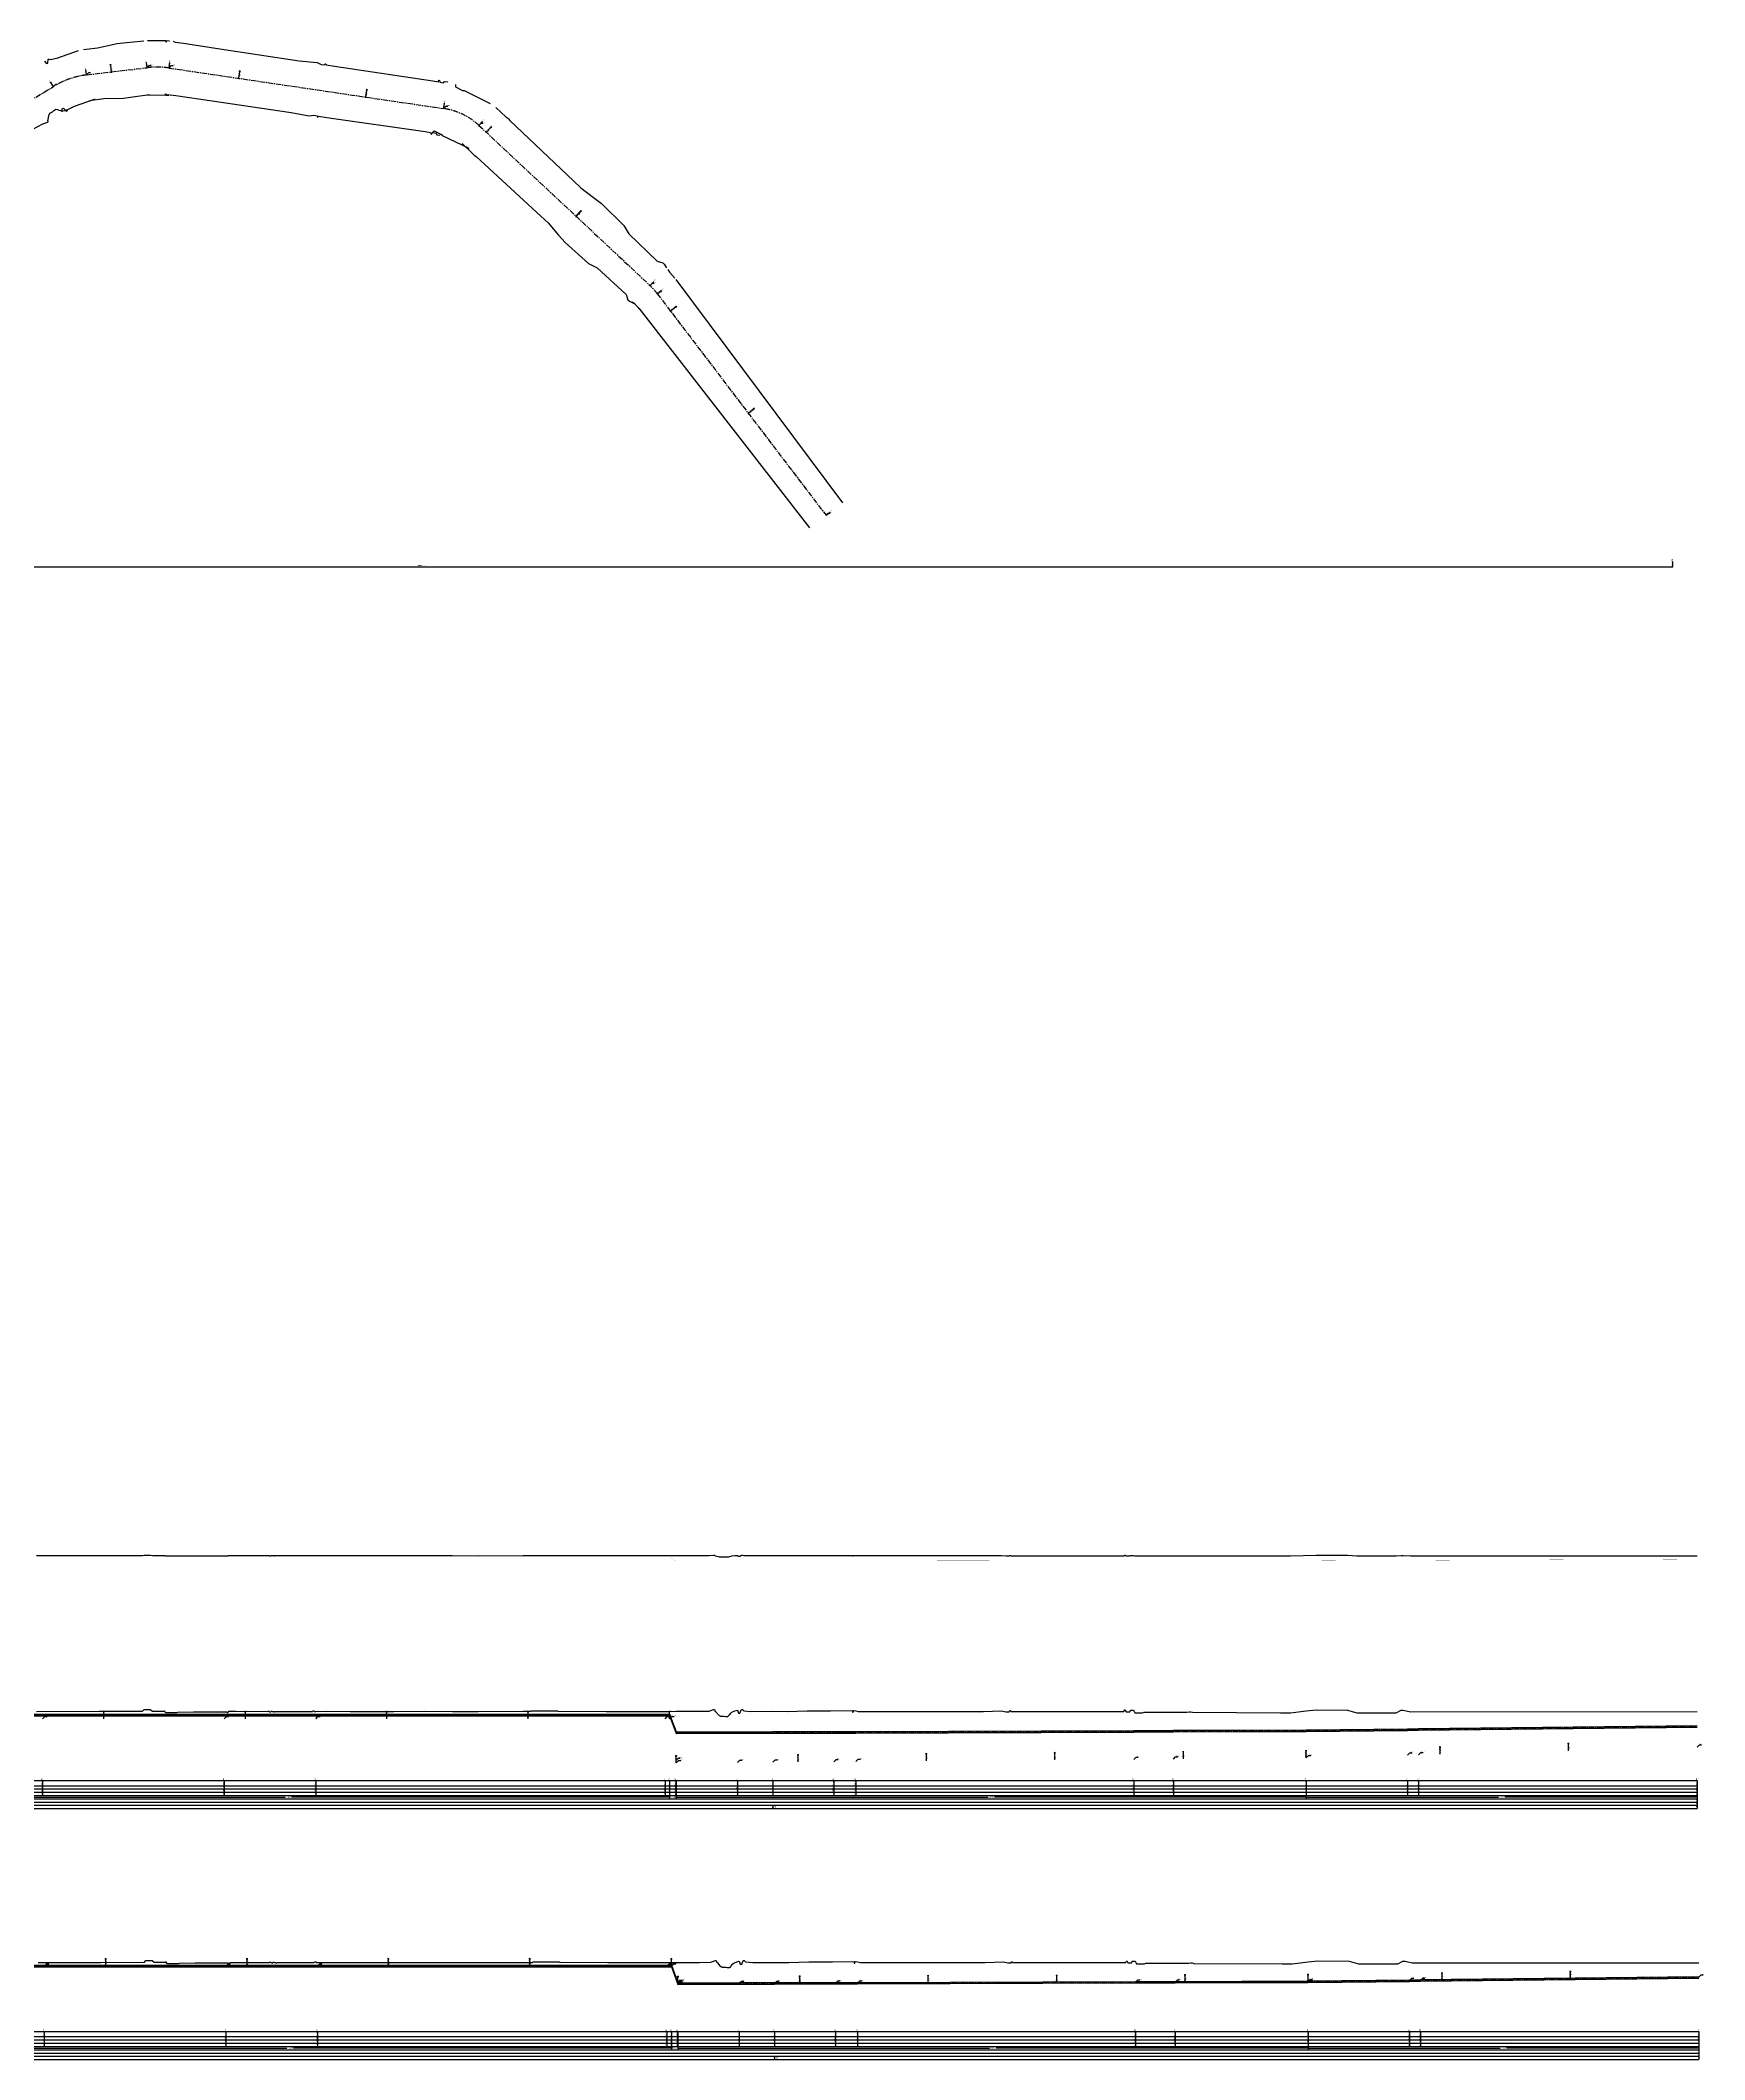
# Model space of a CAD drawing. Header units: millimetres. Extents: x 512630 to 554922, y 2378840 to 2394411.
# Drawn here: x 544750 to 554922, y 2381230 to 2393572 of the extents above; entities that cross this region are included whole.
import ezdxf
from ezdxf.enums import TextEntityAlignment as Align
from ezdxf.lldxf.tags import DXFTag

# ---------------------------------------------------------------- set-up
doc = ezdxf.new("R2010")
doc.units = ezdxf.units.MM
doc.linetypes.add('CENTER', pattern=[50.8, 31.75, -6.35, 6.35, -6.35])
for name, color, linetype in [('pipe', 3, 'Continuous'), ('pipe_cen', 1, 'CENTER'), ('tab', 9, 'Continuous'), ('地形剖面', 4, 'Continuous'), ('地形剖面-交水点已修改', 6, 'Continuous'), ('水工平面管线标注', 3, 'Continuous'), ('水工开挖线', 5, 'Continuous'), ('纵面管线标注', 3, 'Continuous'), ('附属设施', 2, 'Continuous')]:
    doc.layers.add(name, color=color, linetype=linetype)
doc.layers.add('管线-管廊边线-北线', color=4, linetype='管廊边线', lineweight=9)
doc.styles.add('HT', font='simhei.ttf')
doc.styles.get("Standard").update_dxf_attribs({"font": 'arial.ttf'})
tags = doc.linetypes.add('管廊边线', pattern='A,50,-5,["管廊边线",Standard,S=2.54,R=0,X=-3.5,Y=-1.27],-12', length=67).pattern_tags.tags
tags[6] = DXFTag(74, 10)

# ---------------------------------------------------------------- blocks, each defined once
blk = doc.blocks.new('qin排气阀va')
at = {"layer": '附属设施'}
for points in [[(-1.5, 22.8), (1.5, 22.8)], [(-1, 21), (-1, 22.8)], [(0, 22.8), (0, 23.55)], [(0, 0), (0, 20)], [(1, 21), (1, 22.8)]]:
    blk.add_lwpolyline(points, dxfattribs=at)
blk.add_arc((0, 21), 1, 180, 0, dxfattribs=at)
blk.add_attdef('ZH', text='', height=2.5, rotation=89.999998, dxfattribs=at).set_placement((0, 2), align=Align.BOTTOM_LEFT)
blk.add_attdef('名称', text='', height=2.5, rotation=89.999998, dxfattribs=at).set_placement((1, 4), align=Align.TOP_LEFT)
blk = doc.blocks.new('qin排泥阀vmud')
at = {"layer": '附属设施'}
for points in [[(-1.29, 22.2652), (1.29, 22.2652), (-1.29, 20.7348), (1.29, 20.7348), (-1.29, 22.2652)], [(0, 0), (0, 20)]]:
    blk.add_lwpolyline(points, dxfattribs=at)
blk.add_circle((0, 21.5), 1.5, dxfattribs=at)
blk.add_attdef('ZH', text='', height=2.5, rotation=89.99999846, dxfattribs=at).set_placement((0, 2), align=Align.BOTTOM_LEFT)
blk.add_attdef('名称', text='', height=2.5, rotation=89.99999846, dxfattribs=at).set_placement((1, 4), align=Align.TOP_LEFT)
blk = doc.blocks.new('qin排气阀pa')
at = {"layer": '附属设施'}
for points in [[(-1.5, 22.8), (1.5, 22.8)], [(-1, 21), (-1, 22.8)], [(0, 22.8), (0, 23.55)], [(0, 0), (0, 20)], [(1, 21), (1, 22.8)]]:
    blk.add_lwpolyline(points, dxfattribs=at)
blk.add_lwpolyline([(-1, -1), (1, -1), (1, 1), (-1, 1)], close=True, dxfattribs=at)
blk.add_arc((0, 21), 1, 180, 0, dxfattribs=at)
blk.add_attdef('ZH', text='', height=2.5, rotation=89.999998, dxfattribs=at).set_placement((0, 2), align=Align.BOTTOM_LEFT)
blk.add_attdef('名称', text='', height=2.5, rotation=89.999998, dxfattribs=at).set_placement((1, 4), align=Align.TOP_LEFT)

msp = doc.modelspace()

# ---------------------------------------------------------------- linework, layer by layer
at = {"layer": 'pipe'}
for points in [[(544018, 2383341), (544763, 2383341), (545873, 2383341), (546433, 2383341), (548568, 2383341), (548596, 2383341), (548634, 2383239), (548636, 2383233), (549011, 2383234), (549228, 2383235), (549599, 2383236), (549735, 2383236), (551433, 2383242), (551675, 2383243), (552487, 2383245), (553107, 2383252), (553174, 2383253), (554876, 2383272)], [(544018, 2383340), (544763, 2383340), (545873, 2383340), (546433, 2383340), (548568, 2383340), (548596, 2383340), (548634, 2383239), (548636, 2383232), (549011, 2383233), (549228, 2383234), (549599, 2383235), (549735, 2383236), (551433, 2383241), (551675, 2383242), (552487, 2383245), (553107, 2383251), (553174, 2383252), (554876, 2383271)], [(544018, 2383332), (544763, 2383332), (545873, 2383332), (546433, 2383332), (548568, 2383332), (548596, 2383332), (548634, 2383231), (548636, 2383224), (549011, 2383225), (549228, 2383226), (549599, 2383227), (549735, 2383228), (551433, 2383233), (551675, 2383234), (552487, 2383237), (553107, 2383243), (553174, 2383244), (554876, 2383263)], [(544018, 2383332), (544763, 2383332), (545873, 2383332), (546433, 2383332), (548568, 2383332), (548596, 2383332), (548634, 2383230), (548636, 2383224), (549011, 2383225), (549228, 2383225), (549599, 2383227), (549735, 2383227), (551433, 2383233), (551675, 2383233), (552487, 2383236), (553107, 2383243), (553174, 2383244), (554876, 2383262)], [(544018, 2383331), (544763, 2383331), (545873, 2383331), (546433, 2383331), (548568, 2383331), (548596, 2383331), (548634, 2383229), (548636, 2383223), (549011, 2383224), (549228, 2383225), (549599, 2383226), (549735, 2383226), (551433, 2383232), (551675, 2383233), (552487, 2383235), (553107, 2383242), (553174, 2383243), (554876, 2383262)], [(544029, 2381807), (544774, 2381807), (545884, 2381807), (546444, 2381807), (548579, 2381807), (548607, 2381807), (548644, 2381705), (548647, 2381699), (549022, 2381700), (549238, 2381701), (549610, 2381702), (549745, 2381702), (551443, 2381708), (551686, 2381708), (552498, 2381711), (553118, 2381718), (553185, 2381719), (554887, 2381737)], [(544029, 2381806), (544774, 2381806), (545884, 2381806), (546444, 2381806), (548579, 2381806), (548607, 2381806), (548644, 2381704), (548647, 2381698), (549022, 2381699), (549238, 2381700), (549610, 2381701), (549745, 2381702), (551443, 2381707), (551686, 2381708), (552498, 2381710), (553118, 2381717), (553185, 2381718), (554887, 2381737)], [(544029, 2381798), (544774, 2381798), (545884, 2381798), (546444, 2381798), (548579, 2381798), (548607, 2381798), (548644, 2381696), (548647, 2381690), (549022, 2381691), (549238, 2381692), (549610, 2381693), (549745, 2381694), (551443, 2381699), (551686, 2381700), (552498, 2381702), (553118, 2381709), (553185, 2381710), (554887, 2381729)], [(544029, 2381797), (544774, 2381797), (545884, 2381797), (546444, 2381797), (548579, 2381797), (548607, 2381797), (548644, 2381696), (548647, 2381689), (549022, 2381691), (549238, 2381691), (549610, 2381693), (549745, 2381693), (551443, 2381698), (551686, 2381699), (552498, 2381702), (553118, 2381709), (553185, 2381709), (554887, 2381728)], [(544029, 2381797), (544774, 2381797), (545884, 2381797), (546444, 2381797), (548579, 2381797), (548607, 2381797), (548644, 2381695), (548647, 2381689), (549022, 2381690), (549238, 2381691), (549610, 2381692), (549745, 2381692), (551443, 2381698), (551686, 2381698), (552498, 2381701), (553118, 2381708), (553185, 2381709), (554887, 2381727)]]:
    msp.add_lwpolyline(points, dxfattribs=at)
at = {"layer": 'pipe_cen'}
msp.add_lwpolyline([(533110, 2393318), (533860, 2392911, -0.004307), (533868, 2392907), (535457, 2392009, 0.19386), (535822, 2391961), (539124, 2392809), (539164, 2392805), (539664, 2392690), (540166, 2392531), (540909, 2392480), (541994, 2392713), (542433, 2392366), (544454, 2393055), (544508, 2393093), (544830, 2393290, -0.107447), (545033, 2393361), (545402, 2393405, -0.066905), (545537, 2393403), (547216, 2393155, -0.152634), (547431, 2393052), (548477, 2392073, -0.04194), (548521, 2392023), (549552, 2390669)], format="xyb", dxfattribs=at)
for points in [[(533290, 2383335), (533624, 2383335), (533663, 2383284), (533664, 2383283), (537318, 2383268), (537326, 2383268), (542957, 2383246), (542978, 2383294), (542997, 2383336), (543410, 2383336), (543450, 2383332), (543897, 2383332), (543937, 2383336), (548596, 2383336), (548636, 2383228), (552487, 2383241), (554876, 2383267)], [(533300, 2381801), (533634, 2381801), (533674, 2381750), (533674, 2381749), (537329, 2381734), (537337, 2381734), (542968, 2381712), (542989, 2381760), (543008, 2381802), (543421, 2381802), (543461, 2381798), (543908, 2381798), (543948, 2381802), (548607, 2381802), (548647, 2381694), (552498, 2381706), (554887, 2381733)]]:
    msp.add_lwpolyline(points, dxfattribs=at)
at = {"layer": 'tab'}
for points in [[(513173, 2382936), (554876, 2382936)], [(513173, 2382904), (554876, 2382904)], [(544763, 2382936), (544763, 2382844)], [(545873, 2382936), (545873, 2382844)], [(546433, 2382936), (546433, 2382844)], [(548568, 2382936), (548568, 2382844)], [(548596, 2382936), (548596, 2382844)], [(548634, 2382936), (548634, 2382844)], [(548636, 2382936), (548636, 2382844)], [(549011, 2382936), (549011, 2382844)], [(549228, 2382936), (549228, 2382844)], [(549599, 2382936), (549599, 2382844)], [(549735, 2382936), (549735, 2382844)], [(551433, 2382936), (551433, 2382844)], [(551675, 2382936), (551675, 2382844)], [(552487, 2382936), (552487, 2382844)], [(553107, 2382936), (553107, 2382844)], [(553174, 2382936), (553174, 2382844)], [(554876, 2382936), (554876, 2382764)], [(554876, 2382936), (554876, 2382844)], [(513173, 2382884), (554876, 2382884)], [(513173, 2382864), (554876, 2382864)], [(513173, 2382844), (554876, 2382844)], [(513173, 2382824), (554876, 2382824)], [(513173, 2382804), (554876, 2382804)], [(513173, 2382784), (554876, 2382784)], [(543937, 2382834), (543940, 2382834), (546247, 2382834)], [(548596, 2382834), (548593, 2382834), (546287, 2382834)], [(548596, 2382844), (548596, 2382824)], [(548636, 2382844), (548636, 2382824)], [(548636, 2382834), (548639, 2382834), (550542, 2382834)], [(549228, 2382784), (549228, 2382764)], [(552487, 2382834), (552484, 2382834), (550582, 2382834)], [(552487, 2382844), (552487, 2382824)], [(552487, 2382834), (552490, 2382834), (553662, 2382834)], [(554876, 2382834), (554873, 2382834), (553702, 2382834)], [(554876, 2382824), (554876, 2382804)], [(554876, 2382804), (554876, 2382784)], [(554876, 2382784), (554876, 2382764)], [(513173, 2382764), (554876, 2382764)], [(513183, 2381402), (554887, 2381402)], [(513183, 2381370), (554887, 2381370)], [(513183, 2381350), (554887, 2381350)], [(513183, 2381330), (554887, 2381330)], [(513183, 2381310), (554887, 2381310)], [(543948, 2381300), (543951, 2381300), (546257, 2381300)], [(544774, 2381402), (544774, 2381310)], [(545884, 2381402), (545884, 2381310)], [(548607, 2381300), (548604, 2381300), (546297, 2381300)], [(546444, 2381402), (546444, 2381310)], [(548579, 2381402), (548579, 2381310)], [(548607, 2381402), (548607, 2381310)], [(548607, 2381310), (548607, 2381290)], [(548644, 2381402), (548644, 2381310)], [(548647, 2381402), (548647, 2381310)], [(548647, 2381310), (548647, 2381290)], [(548647, 2381300), (548650, 2381300), (550552, 2381300)], [(549022, 2381402), (549022, 2381310)], [(549238, 2381402), (549238, 2381310)], [(549610, 2381402), (549610, 2381310)], [(549745, 2381402), (549745, 2381310)], [(552498, 2381300), (552495, 2381300), (550592, 2381300)], [(551443, 2381402), (551443, 2381310)], [(551686, 2381402), (551686, 2381310)], [(552498, 2381402), (552498, 2381310)], [(552498, 2381310), (552498, 2381290)], [(552498, 2381300), (552501, 2381300), (553672, 2381300)], [(553118, 2381402), (553118, 2381310)], [(553185, 2381402), (553185, 2381310)], [(554887, 2381300), (554884, 2381300), (553712, 2381300)], [(554887, 2381402), (554887, 2381230)], [(554887, 2381402), (554887, 2381310)], [(513183, 2381290), (554887, 2381290)], [(513183, 2381270), (554887, 2381270)], [(513183, 2381250), (554887, 2381250)], [(513183, 2381230), (554887, 2381230)], [(549238, 2381250), (549238, 2381230)], [(554887, 2381290), (554887, 2381270)], [(554887, 2381270), (554887, 2381250)], [(554887, 2381250), (554887, 2381230)]]:
    msp.add_lwpolyline(points, dxfattribs=at)
at = {"layer": '地形剖面', "color": 56, "linetype": 'Continuous'}
msp.add_lwpolyline([(544726, 2384310), (545109, 2384310), (545375, 2384310), (545385, 2384312), (545422, 2384312), (545435, 2384310), (545505, 2384310), (545506, 2384310), (545509, 2384310), (545510, 2384309), (545516, 2384308), (545527, 2384308), (545584, 2384308), (545590, 2384309), (545687, 2384309), (545890, 2384309), (545891, 2384308), (545898, 2384308), (545900, 2384310), (545944, 2384310), (546140, 2384310), (546142, 2384310), (546148, 2384310), (546151, 2384309), (546158, 2384309), (546161, 2384310), (546165, 2384310), (546167, 2384310), (546178, 2384310), (546179, 2384309), (546184, 2384309), (546185, 2384310), (546413, 2384310), (546415, 2384311), (546424, 2384311), (546426, 2384310), (546434, 2384310), (546499, 2384310), (546643, 2384310), (546807, 2384310), (546910, 2384310), (547098, 2384310), (547270, 2384310), (547426, 2384309), (547702, 2384310), (547748, 2384310), (547753, 2384310), (547911, 2384310), (547913, 2384310), (548208, 2384310), (548596, 2384310), (548636, 2384310), (548768, 2384310), (548837, 2384310), (548865, 2384312), (548871, 2384312), (548875, 2384309), (548877, 2384309), (548894, 2384304), (548898, 2384303), (548907, 2384302), (548927, 2384302), (548938, 2384302), (548951, 2384302), (548959, 2384303), (548963, 2384304), (548972, 2384307), (548977, 2384308), (548995, 2384310), (549012, 2384311), (549017, 2384307), (549026, 2384307), (549035, 2384312), (549041, 2384312), (549049, 2384310), (549093, 2384310), (549223, 2384310), (549314, 2384310), (549436, 2384311), (549493, 2384310), (549580, 2384310), (549713, 2384311), (549714, 2384309), (549718, 2384309), (549718, 2384311), (549734, 2384311), (549749, 2384310), (549801, 2384310), (550026, 2384310), (550514, 2384310), (550625, 2384311), (550652, 2384309), (550672, 2384309), (550676, 2384311), (550679, 2384311), (550682, 2384309), (550733, 2384309), (551340, 2384309), (551373, 2384309), (551378, 2384312), (551381, 2384312), (551384, 2384309), (551387, 2384309), (551409, 2384309), (551413, 2384311), (551432, 2384311), (551439, 2384308), (551439, 2384308), (551487, 2384308), (551487, 2384308), (551496, 2384309), (551496, 2384309), (551758, 2384308), (551758, 2384308), (551771, 2384309), (551771, 2384309), (551779, 2384309), (551779, 2384309), (551791, 2384308), (551791, 2384308), (552330, 2384308), (552330, 2384308), (552390, 2384308), (552390, 2384308), (552547, 2384312), (552740, 2384312), (552796, 2384308), (553037, 2384308), (553067, 2384311), (553080, 2384311), (553125, 2384309), (554876, 2384309)], dxfattribs=at)
at = {"layer": '地形剖面'}
for points in [[(544726, 2383358), (545109, 2383359), (545375, 2383359), (545385, 2383369), (545422, 2383369), (545435, 2383359), (545505, 2383359), (545506, 2383361), (545509, 2383361), (545510, 2383355), (545516, 2383352), (545527, 2383352), (545584, 2383352), (545590, 2383354), (545687, 2383355), (545890, 2383356), (545891, 2383351), (545898, 2383351), (545900, 2383359), (545944, 2383359), (546140, 2383358), (546142, 2383360), (546148, 2383360), (546151, 2383355), (546158, 2383355), (546161, 2383360), (546165, 2383360), (546167, 2383358), (546178, 2383358), (546179, 2383355), (546184, 2383355), (546185, 2383358), (546413, 2383358), (546415, 2383362), (546424, 2383362), (546426, 2383358), (546434, 2383358), (546499, 2383359), (546643, 2383358), (546807, 2383358), (546910, 2383358), (547098, 2383359), (547270, 2383358), (547426, 2383357), (547702, 2383359), (547748, 2383359), (547753, 2383361), (547911, 2383361), (547913, 2383359), (548208, 2383358), (548596, 2383358), (548596, 2383358), (548636, 2383359), (548636, 2383359), (548768, 2383359), (548837, 2383360), (548865, 2383369), (548871, 2383369), (548875, 2383357), (548877, 2383357), (548894, 2383337), (548898, 2383333), (548907, 2383329), (548927, 2383329), (548938, 2383327), (548951, 2383327), (548959, 2383333), (548963, 2383337), (548972, 2383349), (548977, 2383353), (548995, 2383361), (549012, 2383365), (549017, 2383347), (549026, 2383347), (549035, 2383369), (549041, 2383369), (549049, 2383361), (549093, 2383358), (549223, 2383359), (549314, 2383358), (549436, 2383362), (549493, 2383361), (549580, 2383361), (549713, 2383364), (549714, 2383354), (549718, 2383354), (549718, 2383364), (549734, 2383362), (549749, 2383358), (549801, 2383358), (550026, 2383358), (550514, 2383358), (550625, 2383362), (550652, 2383355), (550672, 2383355), (550676, 2383363), (550679, 2383363), (550682, 2383357), (550733, 2383357), (551340, 2383357), (551373, 2383357), (551378, 2383367), (551381, 2383367), (551384, 2383357), (551387, 2383355), (551409, 2383355), (551413, 2383365), (551432, 2383365), (551439, 2383350), (551439, 2383350), (551487, 2383350), (551487, 2383350), (551496, 2383354), (551496, 2383354), (551758, 2383353), (551758, 2383353), (551771, 2383356), (551771, 2383356), (551779, 2383356), (551779, 2383356), (551791, 2383353), (551791, 2383353), (552330, 2383350), (552330, 2383350), (552390, 2383350), (552390, 2383350), (552487, 2383361), (552547, 2383368), (552740, 2383366), (552796, 2383350), (553037, 2383350), (553067, 2383365), (553080, 2383365), (553125, 2383355), (554876, 2383357), (554876, 2383357)], [(544737, 2381824), (545119, 2381824), (545386, 2381825), (545395, 2381835), (545433, 2381835), (545446, 2381825), (545516, 2381825), (545517, 2381827), (545519, 2381827), (545520, 2381821), (545526, 2381818), (545538, 2381818), (545595, 2381818), (545601, 2381820), (545697, 2381821), (545900, 2381822), (545902, 2381817), (545909, 2381817), (545911, 2381824), (545954, 2381824), (546150, 2381824), (546152, 2381826), (546159, 2381826), (546162, 2381821), (546169, 2381820), (546171, 2381826), (546175, 2381826), (546178, 2381824), (546189, 2381824), (546190, 2381821), (546195, 2381821), (546195, 2381824), (546423, 2381824), (546426, 2381828), (546434, 2381828), (546437, 2381824), (546445, 2381824), (546510, 2381824), (546653, 2381824), (546818, 2381824), (546921, 2381824), (547109, 2381824), (547281, 2381824), (547437, 2381823), (547713, 2381824), (547758, 2381824), (547763, 2381827), (547922, 2381827), (547924, 2381825), (548218, 2381824), (548607, 2381824), (548607, 2381824), (548647, 2381824), (548647, 2381824), (548779, 2381824), (548848, 2381826), (548876, 2381835), (548881, 2381835), (548885, 2381823), (548888, 2381822), (548904, 2381803), (548909, 2381799), (548917, 2381795), (548938, 2381795), (548948, 2381793), (548962, 2381792), (548970, 2381799), (548973, 2381803), (548982, 2381815), (548988, 2381819), (549006, 2381827), (549022, 2381831), (549028, 2381813), (549037, 2381813), (549046, 2381835), (549051, 2381835), (549059, 2381827), (549104, 2381824), (549233, 2381824), (549325, 2381824), (549447, 2381828), (549504, 2381827), (549591, 2381827), (549724, 2381830), (549725, 2381820), (549728, 2381820), (549729, 2381830), (549744, 2381828), (549760, 2381824), (549812, 2381824), (550036, 2381824), (550525, 2381824), (550636, 2381828), (550663, 2381821), (550683, 2381821), (550687, 2381828), (550690, 2381828), (550693, 2381823), (550744, 2381823), (551351, 2381823), (551384, 2381823), (551389, 2381832), (551392, 2381832), (551395, 2381823), (551398, 2381821), (551419, 2381821), (551423, 2381831), (551442, 2381831), (551450, 2381816), (551450, 2381816), (551498, 2381816), (551498, 2381816), (551507, 2381820), (551507, 2381820), (551769, 2381819), (551769, 2381819), (551782, 2381822), (551782, 2381822), (551790, 2381822), (551790, 2381822), (551801, 2381818), (551801, 2381818), (552341, 2381816), (552341, 2381816), (552401, 2381816), (552401, 2381816), (552498, 2381827), (552558, 2381834), (552750, 2381832), (552807, 2381816), (553048, 2381816), (553078, 2381831), (553091, 2381831), (553135, 2381821), (554887, 2381822), (554887, 2381822)]]:
    msp.add_lwpolyline(points, dxfattribs=at)
at = {"layer": '地形剖面-交水点已修改', "color": 1, "linetype": 'CENTER', "const_width": 0.25}
msp.add_lwpolyline([(533290, 2384304), (533624, 2384304), (533664, 2384291), (542957, 2384282), (542997, 2384304), (543410, 2384304), (543450, 2384303), (543897, 2384303), (543937, 2384304), (548596, 2384304), (548636, 2384277), (552487, 2384280), (554876, 2384287)], dxfattribs=at)
at = {"layer": '水工平面管线标注', "color": 9}
for points in [[(545033, 2393361), (545029, 2393393)], [(545402, 2393405), (545398, 2393438)], [(545402, 2393405), (545416, 2393419), (545426, 2393419)], [(545537, 2393403), (545541, 2393436)], [(545537, 2393403), (545551, 2393418), (545561, 2393418)], [(544830, 2393290), (544812, 2393318)], [(544830, 2393290), (544844, 2393304), (544854, 2393304)], [(545033, 2393361), (545047, 2393375), (545057, 2393375)], [(547216, 2393155), (547221, 2393188)], [(547216, 2393155), (547230, 2393170), (547241, 2393170)], [(547431, 2393052), (547453, 2393076)], [(547431, 2393052), (547445, 2393066), (547456, 2393066)], [(548024, 2392496), (548046, 2392520)], [(548024, 2392496), (548038, 2392511), (548048, 2392511)], [(548477, 2392073), (548499, 2392097)], [(548477, 2392073), (548491, 2392087), (548501, 2392087)], [(548521, 2392023), (548547, 2392043)], [(548521, 2392023), (548536, 2392037), (548546, 2392037)], [(549552, 2390669), (549578, 2390689)], [(549552, 2390669), (549566, 2390683), (549577, 2390683)], [(554728, 2390354), (554728, 2390387)]]:
    msp.add_lwpolyline(points, dxfattribs=at)
at = {"layer": '水工平面管线标注'}
for points in [[(545401, 2393405, 0.5, 0.5, -1), (545402, 2393405, 0, 0, 0)], [(545401, 2393405, 0.5, 0.5, 1), (545402, 2393405, 0, 0, 0)], [(545536, 2393403, 0.5, 0.5, 1), (545537, 2393403, 0, 0, 0)], [(545536, 2393403, 0.5, 0.5, -1), (545537, 2393403, 0, 0, 0)], [(544829, 2393290, 0.5, 0.5, 1), (544830, 2393290, 0, 0, 0)], [(544829, 2393290, 0.5, 0.5, -1), (544830, 2393290, 0, 0, 0)], [(545032, 2393361, 0.5, 0.5, 1), (545033, 2393361, 0, 0, 0)], [(545032, 2393361, 0.5, 0.5, -1), (545033, 2393361, 0, 0, 0)], [(547216, 2393155, 0.5, 0.5, 1), (547216, 2393155, 0, 0, 0)], [(547216, 2393155, 0.5, 0.5, -1), (547216, 2393155, 0, 0, 0)], [(547431, 2393052, 0.5, 0.5, 1), (547431, 2393052, 0, 0, 0)], [(547431, 2393052, 0.5, 0.5, -1), (547431, 2393052, 0, 0, 0)], [(548024, 2392496, 0.5, 0.5, 1), (548024, 2392496, 0, 0, 0)], [(548024, 2392496, 0.5, 0.5, -1), (548024, 2392496, 0, 0, 0)], [(548476, 2392073, 0.5, 0.5, 1), (548477, 2392073, 0, 0, 0)], [(548476, 2392073, 0.5, 0.5, -1), (548477, 2392073, 0, 0, 0)], [(548521, 2392023, 0.5, 0.5, -1), (548522, 2392023, 0, 0, 0)], [(548521, 2392023, 0.5, 0.5, 1), (548522, 2392023, 0, 0, 0)], [(549552, 2390669, 0.5, 0.5, 1), (549553, 2390669, 0, 0, 0)], [(549552, 2390669, 0.5, 0.5, -1), (549553, 2390669, 0, 0, 0)]]:
    msp.add_lwpolyline(points, format="xyseb", dxfattribs=at)
msp.add_lwpolyline([(513087, 2390354), (519682, 2390354), (527175, 2390354), (539381, 2390354), (554728, 2390354)], dxfattribs=at)
at = {"layer": '水工开挖线'}
for points in [[(545014, 2393516), (545100, 2393526), (545219, 2393552), (545276, 2393558), (545363, 2393568), (545382, 2393570)], [(545404, 2393572), (545517, 2393572), (545518, 2393562), (545522, 2393562), (545523, 2393572), (545538, 2393570), (545539, 2393570)], [(545561, 2393568), (545575, 2393561), (545626, 2393554), (545848, 2393520), (546331, 2393447), (546441, 2393436), (546467, 2393425), (546487, 2393422), (546492, 2393429), (546495, 2393428), (546497, 2393422), (546547, 2393414), (547148, 2393324), (547181, 2393319), (547187, 2393328), (547190, 2393327), (547192, 2393318), (547194, 2393316), (547215, 2393312), (547221, 2393321), (547239, 2393318), (547240, 2393316)], [(544776, 2393445), (544776, 2393445), (544787, 2393430), (544796, 2393433), (544798, 2393456), (544803, 2393458), (544812, 2393454), (544856, 2393465), (544978, 2393507), (544983, 2393509)], [(547287, 2393302), (547287, 2393287), (547287, 2393287), (547330, 2393266), (547330, 2393266), (547340, 2393265), (547340, 2393265), (547500, 2393186)], [(544587, 2392964), (544592, 2392959), (544592, 2392959), (544705, 2393029), (544765, 2393062), (544793, 2393071), (544797, 2393074), (544795, 2393085), (544797, 2393087), (544801, 2393112), (544803, 2393117), (544808, 2393126), (544825, 2393136), (544833, 2393143), (544844, 2393151), (544855, 2393149), (544860, 2393148), (544873, 2393143), (544880, 2393142), (544900, 2393144), (544915, 2393150)], [(544883, 2393135), (544884, 2393135), (544884, 2393154), (544892, 2393157), (544908, 2393140), (544913, 2393142), (544918, 2393150), (544959, 2393169), (545081, 2393212), (545086, 2393213)], [(545051, 2393205), (545138, 2393216), (545259, 2393219), (545316, 2393227), (545403, 2393238), (545422, 2393240)], [(545400, 2393239), (545513, 2393236), (545514, 2393245), (545518, 2393245), (545518, 2393236), (545534, 2393237), (545535, 2393237)], [(545512, 2393239), (545527, 2393241), (545578, 2393234), (545801, 2393202), (546284, 2393132), (546393, 2393111), (546421, 2393114), (546441, 2393111), (546444, 2393103), (546447, 2393103), (546451, 2393108), (546501, 2393101), (547102, 2393014), (547135, 2393009), (547138, 2392999), (547141, 2392999), (547146, 2393007), (547149, 2393008), (547170, 2393005), (547173, 2392995), (547191, 2392993), (547192, 2392995)], [(547535, 2393162), (547595, 2393105), (547595, 2393105), (547606, 2393098), (547606, 2393098), (547612, 2393092), (547612, 2393092), (547619, 2393082), (547619, 2393082), (548010, 2392711), (548010, 2392711), (548053, 2392670), (548053, 2392670), (548131, 2392611), (548179, 2392574), (548317, 2392440), (548347, 2392389), (548521, 2392223), (548554, 2392213), (548563, 2392205), (548578, 2392181)], [(547146, 2393009), (547157, 2393018), (547157, 2393018), (547201, 2392997), (547201, 2392997), (547207, 2392991), (547207, 2392991), (547369, 2392914)], [(547328, 2392941), (547388, 2392885), (547388, 2392885), (547397, 2392874), (547397, 2392874), (547403, 2392869), (547403, 2392869), (547413, 2392863), (547413, 2392863), (547809, 2392497), (547809, 2392497), (547853, 2392456), (547853, 2392456), (547917, 2392382), (547957, 2392337), (548100, 2392208), (548153, 2392181), (548330, 2392019), (548341, 2391987), (548351, 2391978), (548375, 2391965)], [(548586, 2392172), (548595, 2392156), (548628, 2392119)], [(548635, 2392110), (549652, 2390745)], [(548367, 2391974), (548382, 2391964), (548415, 2391927)], [(548408, 2391936), (549452, 2390593)]]:
    msp.add_lwpolyline(points, dxfattribs=at)
at = {"layer": '管线-管廊边线-北线', "color": 2, "linetype": 'CENTER'}
msp.add_lwpolyline([(533110, 2393318), (533860, 2392911, -0.004307), (533868, 2392907), (535457, 2392009, 0.19386), (535822, 2391961), (539124, 2392809), (539164, 2392805), (539664, 2392690), (540166, 2392531), (540909, 2392480), (541994, 2392713), (542433, 2392366), (544454, 2393055), (544508, 2393093), (544830, 2393290, -0.107447), (545033, 2393361), (545402, 2393405, -0.066905), (545537, 2393403), (547216, 2393155, -0.152634), (547431, 2393052), (548477, 2392073, -0.04194), (548521, 2392023), (549552, 2390669)], format="xyb", dxfattribs=at)
at = {"layer": '纵面管线标注', "color": 9}
for points in [[(544763, 2383313), (544777, 2383327), (544791, 2383327)], [(545873, 2383313), (545887, 2383327), (545901, 2383327)], [(546433, 2383313), (546447, 2383327), (546460, 2383327)], [(548568, 2383313), (548582, 2383327), (548596, 2383327)], [(548596, 2383313), (548610, 2383327), (548624, 2383327)], [(554876, 2383140), (554890, 2383154), (554904, 2383154)], [(548634, 2383059), (548648, 2383073), (548661, 2383073)], [(548636, 2383043), (548650, 2383057), (548664, 2383057)], [(549011, 2383046), (549025, 2383060), (549039, 2383060)], [(549228, 2383047), (549242, 2383062), (549255, 2383062)], [(549599, 2383050), (549614, 2383065), (549627, 2383065)], [(549735, 2383052), (549749, 2383066), (549762, 2383066)], [(551433, 2383065), (551447, 2383079), (551460, 2383079)], [(551675, 2383067), (551689, 2383081), (551702, 2383081)], [(552487, 2383074), (552501, 2383088), (552515, 2383088)], [(553107, 2383091), (553121, 2383105), (553135, 2383105)], [(553174, 2383093), (553188, 2383107), (553202, 2383107)], [(544774, 2381802), (544788, 2381816), (544802, 2381816)], [(545884, 2381802), (545898, 2381816), (545911, 2381816)], [(546444, 2381802), (546458, 2381816), (546471, 2381816)], [(548579, 2381802), (548593, 2381816), (548607, 2381816)], [(548607, 2381802), (548621, 2381816), (548634, 2381816)], [(548644, 2381700), (548658, 2381715), (548672, 2381715)], [(548647, 2381694), (548661, 2381708), (548674, 2381708)], [(549022, 2381695), (549036, 2381709), (549049, 2381709)], [(549238, 2381696), (549252, 2381710), (549266, 2381710)], [(549610, 2381697), (549624, 2381711), (549638, 2381711)], [(549745, 2381698), (549759, 2381712), (549773, 2381712)], [(551443, 2381703), (551457, 2381717), (551471, 2381717)], [(551686, 2381704), (551700, 2381718), (551713, 2381718)], [(552498, 2381706), (552512, 2381720), (552525, 2381720)], [(553118, 2381713), (553132, 2381727), (553145, 2381727)], [(553185, 2381714), (553199, 2381728), (553212, 2381728)], [(554887, 2381733), (554901, 2381747), (554914, 2381747)]]:
    msp.add_lwpolyline(points, dxfattribs=at)

# ---------------------------------------------------------------- block references
at = {"layer": '附属设施'}
ref = msp.add_blockref('qin排气阀pa', (545185, 2393379), dxfattribs=dict(at, xscale=2, yscale=2, zscale=2, rotation=6.90851428999957))
ref.add_attrib('ZH', 'ZH36+146.24', dxfattribs={"height": 5, "rotation": 96.9085, "width": 0.8}).set_placement((545184, 2393383), align=Align.BOTTOM_LEFT)
ref.add_attrib('名称', '排气阀', dxfattribs={"height": 5, "rotation": 96.9085, "width": 0.8}).set_placement((545186, 2393387), align=Align.TOP_LEFT)
ref = msp.add_blockref('qin排气阀pa', (545963, 2393340), dxfattribs=dict(at, xscale=2, yscale=2, zscale=2, rotation=351.5977332964753))
ref.add_attrib('ZH', 'ZH36+931.239', dxfattribs={"height": 5, "rotation": 81.5977, "width": 0.8}).set_placement((545964, 2393344), align=Align.BOTTOM_LEFT)
ref.add_attrib('名称', '排气阀', dxfattribs={"height": 5, "rotation": 81.5977, "width": 0.8}).set_placement((545966, 2393348), align=Align.TOP_LEFT)
ref = msp.add_blockref('qin排气阀pa', (546740, 2393226), dxfattribs=dict(at, xscale=2, yscale=2, zscale=2, rotation=351.5977332964753))
ref.add_attrib('ZH', 'ZH37+716.239', dxfattribs={"height": 5, "rotation": 81.5977, "width": 0.8}).set_placement((546740, 2393230), align=Align.BOTTOM_LEFT)
ref.add_attrib('名称', '排气阀', dxfattribs={"height": 5, "rotation": 81.5977, "width": 0.8}).set_placement((546743, 2393233), align=Align.TOP_LEFT)
ref = msp.add_blockref('qin排气阀pa', (547476, 2393010), dxfattribs=dict(at, xscale=2, yscale=2, zscale=2, rotation=316.8844718793887))
ref.add_attrib('ZH', 'ZH38+501.238', dxfattribs={"height": 5, "rotation": 46.8845, "width": 0.8}).set_placement((547478, 2393013), align=Align.BOTTOM_LEFT)
ref.add_attrib('名称', '排气阀', dxfattribs={"height": 5, "rotation": 46.8845, "width": 0.8}).set_placement((547483, 2393014), align=Align.TOP_LEFT)
ref = msp.add_blockref('qin排气阀pa', (548024, 2392496), dxfattribs=dict(at, xscale=2, yscale=2, zscale=2, rotation=316.8844718793887))
ref.add_attrib('ZH', 'ZH39+252.43', dxfattribs={"height": 5, "rotation": 46.8845, "width": 0.8}).set_placement((548027, 2392499), align=Align.BOTTOM_LEFT)
ref.add_attrib('名称', '排气阀', dxfattribs={"height": 5, "rotation": 46.8845, "width": 0.8}).set_placement((548031, 2392501), align=Align.TOP_LEFT)
ref = msp.add_blockref('qin排气阀pa', (548601, 2391918), dxfattribs=dict(at, xscale=2, yscale=2, zscale=2, rotation=307.2780551115462))
ref.add_attrib('ZH', 'ZH40+071.237', dxfattribs={"height": 5, "rotation": 37.2781, "width": 0.8}).set_placement((548605, 2391921), align=Align.BOTTOM_LEFT)
ref.add_attrib('名称', '排气阀', dxfattribs={"height": 5, "rotation": 37.2781, "width": 0.8}).set_placement((548609, 2391921), align=Align.TOP_LEFT)
ref = msp.add_blockref('qin排气阀pa', (549077, 2391294), dxfattribs=dict(at, xscale=2, yscale=2, zscale=2, rotation=307.2780551115462))
ref.add_attrib('ZH', 'ZH40+856.237', dxfattribs={"height": 5, "rotation": 37.2781, "width": 0.8}).set_placement((549080, 2391296), align=Align.BOTTOM_LEFT)
ref.add_attrib('名称', '排气阀', dxfattribs={"height": 5, "rotation": 37.2781, "width": 0.8}).set_placement((549084, 2391297), align=Align.TOP_LEFT)
at = {"layer": '附属设施', "xscale": 2, "yscale": 2, "zscale": 2}
for p, values in [((545139, 2383313), {'ZH': 'ZH31+904.114', '名称': '排气阀'}), ((546003, 2383313), {'ZH': 'ZH32+768.396', '名称': '排气阀'}), ((546867, 2383313), {'ZH': 'ZH33+632.677', '名称': '排气阀'}), ((547732, 2383313), {'ZH': 'ZH34+496.959', '名称': '排气阀'}), ((548596, 2383313), {'ZH': 'ZH35+361.24', '名称': '排气阀'}), ((554091, 2383118), {'ZH': 'ZH40+856.237', '名称': '排气阀'}), ((549381, 2383049), {'ZH': 'ZH36+146.24', '名称': '排气阀'}), ((550166, 2383055), {'ZH': 'ZH36+931.239', '名称': '排气阀'}), ((550951, 2383061), {'ZH': 'ZH37+716.239', '名称': '排气阀'}), ((551736, 2383068), {'ZH': 'ZH38+501.238', '名称': '排气阀'}), ((552487, 2383074), {'ZH': 'ZH39+252.43', '名称': '排气阀'}), ((553306, 2383096), {'ZH': 'ZH40+071.237', '名称': '排气阀'}), ((545150, 2381802), {'ZH': 'ZH31+904.114', '名称': '排气阀'}), ((546014, 2381802), {'ZH': 'ZH32+768.396', '名称': '排气阀'}), ((546878, 2381802), {'ZH': 'ZH33+632.677', '名称': '排气阀'}), ((547742, 2381802), {'ZH': 'ZH34+496.959', '名称': '排气阀'}), ((548607, 2381802), {'ZH': 'ZH35+361.24', '名称': '排气阀'}), ((549392, 2381696), {'ZH': 'ZH36+146.24', '名称': '排气阀'}), ((550177, 2381699), {'ZH': 'ZH36+931.239', '名称': '排气阀'}), ((550962, 2381701), {'ZH': 'ZH37+716.239', '名称': '排气阀'}), ((551747, 2381704), {'ZH': 'ZH38+501.238', '名称': '排气阀'}), ((552498, 2381706), {'ZH': 'ZH39+252.43', '名称': '排气阀'}), ((553317, 2381715), {'ZH': 'ZH40+071.237', '名称': '排气阀'}), ((554102, 2381724), {'ZH': 'ZH40+856.237', '名称': '排气阀'})]:
    msp.add_blockref('qin排气阀va', p, dxfattribs=at).add_auto_attribs(values)
at = {"layer": '附属设施'}
ref = msp.add_blockref('qin排泥阀vmud', (548636, 2383043), dxfattribs=dict(at, xscale=2, yscale=2, zscale=2))
ref.add_attrib('ZH', 'ZH35+401.271', dxfattribs={"height": 5, "rotation": 90, "width": 0.8}).set_placement((548636, 2383047), align=Align.BOTTOM_LEFT)
ref.add_attrib('名称', '排泥阀', dxfattribs={"height": 5, "rotation": 90, "width": 0.8}).set_placement((548638, 2383051), align=Align.TOP_LEFT)
ref = msp.add_blockref('qin排泥阀vmud', (548647, 2381694), dxfattribs=dict(at, xscale=2, yscale=2, zscale=2))
ref.add_attrib('ZH', 'ZH35+401.271', dxfattribs={"height": 5, "rotation": 90, "width": 0.8}).set_placement((548647, 2381698), align=Align.BOTTOM_LEFT)
ref.add_attrib('名称', '排泥阀', dxfattribs={"height": 5, "rotation": 90, "width": 0.8}).set_placement((548649, 2381702), align=Align.TOP_LEFT)

# ---------------------------------------------------------------- texts
at = {"layer": 'tab', "color": 3}
for s, p in [('ZH31+528.580', (544762, 2382904)), ('ZH32+638.332', (545872, 2382904)), ('ZH33+198.135', (546432, 2382904)), ('ZH35+333.574', (548567, 2382904)), ('ZH35+361.240', (548595, 2382904)), ('ZH35+398.884', (548632, 2382904)), ('ZH35+401.271', (548635, 2382904)), ('ZH35+776.251', (549010, 2382904)), ('ZH35+992.892', (549226, 2382904)), ('ZH36+364.683', (549598, 2382904)), ('ZH36+499.899', (549733, 2382904)), ('ZH38+197.820', (551431, 2382904)), ('ZH38+440.165', (551674, 2382904)), ('ZH39+252.430', (552486, 2382904)), ('ZH39+872.284', (553106, 2382904)), ('ZH39+939.350', (553173, 2382904)), ('ZH41+641.236', (554875, 2382904)), ('1.594', (544762, 2382864)), ('-3.916', (544762, 2382844)), ('0.968', (545872, 2382864)), ('-3.916', (545872, 2382844)), ('1.584', (546432, 2382864)), ('-3.916', (546432, 2382844)), ('1.648', (548567, 2382864)), ('-3.916', (548567, 2382844)), ('1.653', (548595, 2382864)), ('-3.916', (548595, 2382844)), ('1.661', (548632, 2382864)), ('-29.305', (548632, 2382844)), ('1.661', (548635, 2382864)), ('-30.915', (548635, 2382844)), ('3.346', (549010, 2382864)), ('-30.615', (549010, 2382844)), ('1.679', (549226, 2382864)), ('-30.442', (549226, 2382844)), ('35+993', (549226, 2382764)), ('2.386', (549598, 2382864)), ('-30.144', (549598, 2382844)), ('2.423', (549733, 2382864)), ('-30.036', (549733, 2382844)), ('2.723', (551431, 2382864)), ('-28.678', (551431, 2382844)), ('0.432', (551674, 2382864)), ('-28.484', (551674, 2382844)), ('2.283', (552486, 2382864)), ('-27.834', (552486, 2382844)), ('1.883', (553106, 2382864)), ('-26.116', (553106, 2382844)), ('0.908', (553173, 2382864)), ('-25.93', (553173, 2382844)), ('1.198', (554875, 2382864)), ('-21.212', (554875, 2382844)), ('41+641', (554875, 2382784)), ('41+641', (554875, 2382764)), ('ZH31+528.580', (544773, 2381370)), ('1.594', (544773, 2381330)), ('-3.916', (544773, 2381310)), ('ZH32+638.332', (545883, 2381370)), ('0.968', (545883, 2381330)), ('-3.916', (545883, 2381310)), ('ZH33+198.135', (546442, 2381370)), ('1.584', (546442, 2381330)), ('-3.916', (546442, 2381310)), ('ZH35+333.574', (548578, 2381370)), ('1.648', (548578, 2381330)), ('-3.916', (548578, 2381310)), ('ZH35+361.240', (548606, 2381370)), ('1.653', (548606, 2381330)), ('-3.916', (548606, 2381310)), ('ZH35+398.884', (548643, 2381370)), ('1.661', (548643, 2381330)), ('-29.305', (548643, 2381310)), ('ZH35+401.271', (548646, 2381370)), ('1.661', (548646, 2381330)), ('-30.915', (548646, 2381310)), ('ZH35+776.251', (549021, 2381370)), ('3.346', (549021, 2381330)), ('-30.615', (549021, 2381310)), ('ZH35+992.892', (549237, 2381370)), ('1.679', (549237, 2381330)), ('-30.442', (549237, 2381310)), ('ZH36+364.683', (549609, 2381370)), ('2.386', (549609, 2381330)), ('-30.144', (549609, 2381310)), ('ZH36+499.899', (549744, 2381370)), ('2.423', (549744, 2381330)), ('-30.036', (549744, 2381310)), ('ZH38+197.820', (551442, 2381370)), ('2.723', (551442, 2381330)), ('-28.678', (551442, 2381310)), ('ZH38+440.165', (551684, 2381370)), ('0.432', (551684, 2381330)), ('-28.484', (551684, 2381310)), ('ZH39+252.430', (552497, 2381370)), ('2.283', (552497, 2381330)), ('-27.834', (552497, 2381310)), ('ZH39+872.284', (553117, 2381370)), ('1.883', (553117, 2381330)), ('-26.116', (553117, 2381310)), ('ZH39+939.350', (553184, 2381370)), ('0.908', (553184, 2381330)), ('-25.93', (553184, 2381310)), ('ZH41+641.236', (554886, 2381370)), ('1.198', (554886, 2381330)), ('-21.212', (554886, 2381310)), ('35+993', (549237, 2381230)), ('41+641', (554886, 2381250)), ('41+641', (554886, 2381230))]:
    msp.add_text(s, height=5, rotation=90, dxfattribs=at).set_placement(p)
for s, p in [('ZH98P', (544763, 2382894)), ('ZH99P', (545873, 2382894)), ('ZH100P', (546433, 2382894)), ('ZH101P', (548568, 2382894)), ('ZH102S', (548596, 2382894)), ('ZH103K', (548634, 2382894)), ('ZH104S', (548636, 2382894)), ('ZH105', (549011, 2382894)), ('ZH106', (549228, 2382894)), ('ZH107', (549599, 2382894)), ('ZH108', (549735, 2382894)), ('ZH109', (551433, 2382894)), ('ZH110', (551675, 2382894)), ('ZH111S', (552487, 2382894)), ('ZH112', (553107, 2382894)), ('ZH113', (553174, 2382894)), ('ZH114', (554876, 2382894)), ('ZH98P', (544774, 2381360)), ('ZH99P', (545884, 2381360)), ('ZH100P', (546444, 2381360)), ('ZH101P', (548579, 2381360)), ('ZH102S', (548607, 2381360)), ('ZH103K', (548644, 2381360)), ('ZH104S', (548647, 2381360)), ('ZH105', (549022, 2381360)), ('ZH106', (549238, 2381360)), ('ZH107', (549610, 2381360)), ('ZH108', (549745, 2381360)), ('ZH109', (551443, 2381360)), ('ZH110', (551686, 2381360)), ('ZH111S', (552498, 2381360)), ('ZH112', (553118, 2381360)), ('ZH113', (553185, 2381360)), ('ZH114', (554887, 2381360))]:
    msp.add_text(s, height=5, rotation=90, dxfattribs=at).set_placement(p, align=Align.BOTTOM_CENTER)
for s, p in [('4658.812/0.00‰', (546267, 2382834)), ('48.285/559.16‰', (548616, 2382834)), ('3851.16/-0.80‰', (550562, 2382834)), ('2388.815/-2.77‰', (553682, 2382834)), ('4658.812/0.00‰', (546277, 2381300)), ('48.285/559.16‰', (548627, 2381300)), ('3851.16/-0.80‰', (550572, 2381300)), ('2388.815/-2.77‰', (553692, 2381300))]:
    msp.add_text(s, height=5, dxfattribs=at).set_placement(p, align=Align.MIDDLE_CENTER)
for p in [(549228, 2382772), (549238, 2381238)]:
    msp.add_text('6--4.5', height=5, dxfattribs=at).set_placement(p)
at = {"layer": '地形剖面', "color": 9}
for s, p in [('1.68', (545109, 2383359)), ('1.78', (545375, 2383359)), ('4.38', (545385, 2383369)), ('4.38', (545422, 2383369)), ('1.78', (545435, 2383359)), ('1.78', (545505, 2383359)), ('2.38', (545506, 2383361)), ('2.38', (545509, 2383361)), ('0.88', (545510, 2383355)), ('-0.02', (545516, 2383352)), ('-0.02', (545527, 2383352)), ('-0.02', (545584, 2383352)), ('0.48', (545590, 2383354)), ('0.78', (545687, 2383355)), ('0.98', (545890, 2383356)), ('-0.12', (545891, 2383351)), ('-0.12', (545898, 2383351)), ('1.68', (545900, 2383359)), ('1.68', (545944, 2383359)), ('1.58', (546140, 2383358)), ('2.08', (546142, 2383360)), ('2.08', (546148, 2383360)), ('0.88', (546151, 2383355)), ('0.68', (546158, 2383355)), ('2.08', (546161, 2383360)), ('2.08', (546165, 2383360)), ('1.58', (546167, 2383358)), ('1.58', (546178, 2383358)), ('0.88', (546179, 2383355)), ('0.88', (546184, 2383355)), ('1.58', (546185, 2383358)), ('1.58', (546413, 2383358)), ('2.58', (546415, 2383362)), ('2.58', (546424, 2383362)), ('1.58', (546426, 2383358)), ('1.58', (546434, 2383358)), ('1.68', (546499, 2383359)), ('1.48', (546643, 2383358)), ('1.58', (546807, 2383358)), ('1.58', (546910, 2383358)), ('1.68', (547098, 2383359)), ('1.48', (547270, 2383358)), ('1.28', (547426, 2383357)), ('1.68', (547702, 2383359)), ('1.68', (547748, 2383359)), ('2.28', (547753, 2383361)), ('2.28', (547911, 2383361)), ('1.78', (547913, 2383359)), ('1.58', (548208, 2383358)), ('1.65', (548596, 2383358)), ('1.65', (548596, 2383358)), ('1.66', (548636, 2383359)), ('1.66', (548636, 2383359)), ('1.68', (548768, 2383359)), ('2.08', (548837, 2383360)), ('4.28', (548865, 2383369)), ('4.28', (548871, 2383369)), ('1.38', (548875, 2383357)), ('1.18', (548877, 2383357)), ('-3.62', (548894, 2383337)), ('-4.62', (548898, 2383333)), ('-5.62', (548907, 2383329)), ('-5.62', (548927, 2383329)), ('-6.12', (548938, 2383327)), ('-6.32', (548951, 2383327)), ('-4.62', (548959, 2383333)), ('-3.62', (548963, 2383337)), ('-0.62', (548972, 2383349)), ('0.28', (548977, 2383353)), ('2.38', (548995, 2383361)), ('3.38', (549012, 2383365)), ('-1.12', (549017, 2383347)), ('-1.12', (549026, 2383347)), ('4.38', (549035, 2383369)), ('4.38', (549041, 2383369)), ('2.38', (549049, 2383361)), ('1.58', (549093, 2383358)), ('1.68', (549223, 2383359)), ('1.58', (549314, 2383358)), ('2.58', (549436, 2383362)), ('2.38', (549493, 2383361)), ('2.28', (549580, 2383361)), ('2.98', (549713, 2383364)), ('0.48', (549714, 2383354)), ('2.98', (549718, 2383364)), ('0.48', (549718, 2383354)), ('2.48', (549734, 2383362)), ('1.58', (549749, 2383358)), ('1.58', (549801, 2383358)), ('1.58', (550026, 2383358)), ('1.48', (550514, 2383358)), ('2.58', (550625, 2383362)), ('0.78', (550652, 2383355)), ('0.78', (550672, 2383355)), ('2.68', (550676, 2383363)), ('2.68', (550679, 2383363)), ('1.28', (550682, 2383357)), ('1.28', (550733, 2383357)), ('1.28', (551340, 2383357)), ('1.28', (551373, 2383357)), ('3.68', (551378, 2383367)), ('3.68', (551381, 2383367)), ('1.38', (551384, 2383357)), ('0.88', (551387, 2383355)), ('0.88', (551409, 2383355)), ('3.38', (551413, 2383365)), ('3.23', (551432, 2383365)), ('-0.5', (551439, 2383350)), ('-0.5', (551439, 2383350)), ('-0.5', (551487, 2383350)), ('-0.5', (551487, 2383350)), ('0.5', (551496, 2383354)), ('0.5', (551496, 2383354)), ('0.4', (551758, 2383353)), ('0.4', (551758, 2383353)), ('1.0', (551771, 2383356)), ('1.0', (551771, 2383356)), ('1.0', (551779, 2383356)), ('1.0', (551779, 2383356)), ('0.2', (551791, 2383353)), ('0.2', (551791, 2383353)), ('-0.5', (552330, 2383350)), ('-0.5', (552330, 2383350)), ('-0.5', (552390, 2383350)), ('-0.5', (552390, 2383350)), ('2.28', (552487, 2383361)), ('4.0', (552547, 2383368)), ('3.6', (552740, 2383366)), ('-0.5', (552796, 2383350)), ('-0.5', (553037, 2383350)), ('3.4', (553067, 2383365)), ('3.4', (553080, 2383365)), ('0.9', (553125, 2383355)), ('1.2', (554876, 2383357)), ('1.2', (554876, 2383357)), ('1.68', (545119, 2381824)), ('1.78', (545386, 2381825)), ('4.38', (545395, 2381835)), ('4.38', (545433, 2381835)), ('1.78', (545446, 2381825)), ('1.78', (545516, 2381825)), ('2.38', (545517, 2381827)), ('2.38', (545519, 2381827)), ('0.88', (545520, 2381821)), ('-0.02', (545526, 2381818)), ('-0.02', (545538, 2381818)), ('-0.02', (545595, 2381818)), ('0.48', (545601, 2381820)), ('0.78', (545697, 2381821)), ('0.98', (545900, 2381822)), ('-0.12', (545902, 2381817)), ('-0.12', (545909, 2381817)), ('1.68', (545911, 2381824)), ('1.68', (545954, 2381824)), ('1.58', (546150, 2381824)), ('2.08', (546152, 2381826)), ('2.08', (546159, 2381826)), ('0.88', (546162, 2381821)), ('0.68', (546169, 2381820)), ('2.08', (546171, 2381826)), ('2.08', (546175, 2381826)), ('1.58', (546178, 2381824)), ('1.58', (546189, 2381824)), ('0.88', (546190, 2381821)), ('1.58', (546195, 2381824)), ('0.88', (546195, 2381821)), ('1.58', (546423, 2381824)), ('2.58', (546426, 2381828)), ('2.58', (546434, 2381828)), ('1.58', (546437, 2381824)), ('1.58', (546445, 2381824)), ('1.68', (546510, 2381824)), ('1.48', (546653, 2381824)), ('1.58', (546818, 2381824)), ('1.58', (546921, 2381824)), ('1.68', (547109, 2381824)), ('1.48', (547281, 2381824)), ('1.28', (547437, 2381823)), ('1.68', (547713, 2381824)), ('1.68', (547758, 2381824)), ('2.28', (547763, 2381827)), ('2.28', (547922, 2381827)), ('1.78', (547924, 2381825)), ('1.58', (548218, 2381824)), ('1.65', (548607, 2381824)), ('1.65', (548607, 2381824)), ('1.66', (548647, 2381824)), ('1.66', (548647, 2381824)), ('1.68', (548779, 2381824)), ('2.08', (548848, 2381826)), ('4.28', (548876, 2381835)), ('4.28', (548881, 2381835)), ('1.38', (548885, 2381823)), ('1.18', (548888, 2381822)), ('-3.62', (548904, 2381803)), ('-4.62', (548909, 2381799)), ('-5.62', (548917, 2381795)), ('-5.62', (548938, 2381795)), ('-6.12', (548948, 2381793)), ('-6.32', (548962, 2381792)), ('-4.62', (548970, 2381799)), ('-3.62', (548973, 2381803)), ('-0.62', (548982, 2381815)), ('0.28', (548988, 2381819)), ('2.38', (549006, 2381827)), ('3.38', (549022, 2381831)), ('-1.12', (549028, 2381813)), ('-1.12', (549037, 2381813)), ('4.38', (549046, 2381835)), ('4.38', (549051, 2381835)), ('2.38', (549059, 2381827)), ('1.58', (549104, 2381824)), ('1.68', (549233, 2381824)), ('1.58', (549325, 2381824)), ('2.58', (549447, 2381828)), ('2.38', (549504, 2381827)), ('2.28', (549591, 2381827)), ('2.98', (549724, 2381830)), ('0.48', (549725, 2381820)), ('2.98', (549729, 2381830)), ('0.48', (549728, 2381820)), ('2.48', (549744, 2381828)), ('1.58', (549760, 2381824)), ('1.58', (549812, 2381824)), ('1.58', (550036, 2381824)), ('1.48', (550525, 2381824)), ('2.58', (550636, 2381828)), ('0.78', (550663, 2381821)), ('0.78', (550683, 2381821)), ('2.68', (550687, 2381828)), ('2.68', (550690, 2381828)), ('1.28', (550693, 2381823)), ('1.28', (550744, 2381823)), ('1.28', (551351, 2381823)), ('1.28', (551384, 2381823)), ('3.68', (551389, 2381832)), ('3.68', (551392, 2381832)), ('1.38', (551395, 2381823)), ('0.88', (551398, 2381821)), ('0.88', (551419, 2381821)), ('3.38', (551423, 2381831)), ('3.23', (551442, 2381831)), ('-0.5', (551450, 2381816)), ('-0.5', (551450, 2381816)), ('-0.5', (551498, 2381816)), ('-0.5', (551498, 2381816)), ('0.5', (551507, 2381820)), ('0.5', (551507, 2381820)), ('0.4', (551769, 2381819)), ('0.4', (551769, 2381819)), ('1.0', (551782, 2381822)), ('1.0', (551782, 2381822)), ('1.0', (551790, 2381822)), ('1.0', (551790, 2381822)), ('0.2', (551801, 2381818)), ('0.2', (551801, 2381818)), ('-0.5', (552341, 2381816)), ('-0.5', (552341, 2381816)), ('-0.5', (552401, 2381816)), ('-0.5', (552401, 2381816)), ('2.28', (552498, 2381827)), ('4.0', (552558, 2381834)), ('3.6', (552750, 2381832)), ('-0.5', (552807, 2381816)), ('-0.5', (553048, 2381816)), ('3.4', (553078, 2381831)), ('3.4', (553091, 2381831)), ('0.9', (553135, 2381821)), ('1.2', (554887, 2381822)), ('1.2', (554887, 2381822))]:
    msp.add_text(s, height=2, dxfattribs=at).set_placement(p)
at = {"layer": '水工平面管线标注'}
for s, rotation, p in [('ZH35+992.892', 96.9085, (545031, 2393362)), ('ZH36+364.683', 96.9085, (545401, 2393407)), ('ZH36+499.899', 81.5977, (545536, 2393405)), ('ZH35+776.251', 121.4394, (544828, 2393291)), ('ZH38+197.820', 81.5977, (547215, 2393157)), ('ZH38+440.165', 46.8845, (547431, 2393053)), ('ZH39+252.430', 46.8845, (548024, 2392498)), ('ZH39+872.284', 46.8845, (548477, 2392075)), ('ZH39+939.350', 37.2781, (548522, 2392025)), ('ZH41+641.236', 37.2781, (549553, 2390671))]:
    msp.add_text(s, height=5, rotation=rotation, dxfattribs=at).set_placement(p)
for s, p in [('ZH107', (545417, 2393420)), ('ZH108', (545552, 2393419)), ('ZH105', (544845, 2393305)), ('ZH106', (545048, 2393376)), ('ZH109', (547231, 2393171)), ('ZH110', (547446, 2393067)), ('ZH111S', (548039, 2392512)), ('ZH112', (548492, 2392088)), ('ZH113', (548537, 2392038)), ('ZH114', (549567, 2390684))]:
    msp.add_text(s, height=5, dxfattribs=at).set_placement(p)
at = {"layer": '水工平面管线标注', "style": 'HT'}
for s, p in [('4-2DN1600PCCP', (547053, 2390360)), ('Q=11', (547053, 2390355))]:
    msp.add_text(s, height=5, dxfattribs=at).set_placement(p)
msp.add_text('ZH41+641.236', height=5, rotation=90, dxfattribs=at).set_placement((554726, 2390355))
at = {"layer": '水工平面管线标注', "color": 3}
for p in [(554875, 2382804), (554886, 2381270)]:
    msp.add_text('41+641', height=5, rotation=90, dxfattribs=at).set_placement(p)
at = {"layer": '纵面管线标注'}
for s, p in [('ZH98P', (544778, 2383328)), ('ZH99P', (545888, 2383328)), ('ZH100P', (546447, 2383328)), ('ZH101P', (548583, 2383328)), ('ZH102S', (548611, 2383328)), ('ZH114', (554891, 2383155)), ('ZH103K', (548648, 2383074)), ('ZH104S', (548651, 2383058)), ('ZH105', (549026, 2383061)), ('ZH106', (549242, 2383063)), ('ZH107', (549614, 2383066)), ('ZH108', (549749, 2383067)), ('ZH109', (551447, 2383080)), ('ZH110', (551689, 2383082)), ('ZH111S', (552502, 2383089)), ('ZH112', (553122, 2383106)), ('ZH113', (553189, 2383108)), ('ZH98P', (544789, 2381817)), ('ZH99P', (545898, 2381817)), ('ZH100P', (546458, 2381817)), ('ZH101P', (548594, 2381817)), ('ZH102S', (548621, 2381817)), ('ZH103K', (548659, 2381716)), ('ZH104S', (548661, 2381709)), ('ZH105', (549036, 2381710)), ('ZH106', (549253, 2381711)), ('ZH107', (549625, 2381712)), ('ZH108', (549760, 2381713)), ('ZH109', (551458, 2381718)), ('ZH110', (551700, 2381719)), ('ZH111S', (552512, 2381722)), ('ZH112', (553132, 2381728)), ('ZH113', (553199, 2381729)), ('ZH114', (554901, 2381748))]:
    msp.add_text(s, height=5, dxfattribs=at).set_placement(p)

doc.saveas('drawing.dxf')
